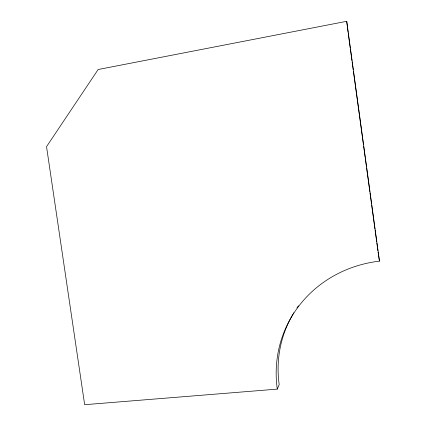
<?xml version="1.0" encoding="UTF-8"?>
<svg xmlns="http://www.w3.org/2000/svg" width="426" height="426" viewBox="0 0 426 426"><rect width="100%" height="100%" fill="white"/><g stroke="black" fill="none" stroke-linecap="round" stroke-linejoin="round"><path stroke-width="0.64" d="M277.289 389.119A125.143 117.235 22.4 0 1 379.459 261.138L346.721 21.3L98.14 69.518L46.541 146.65L84.657 404.7L277.289 389.119L279.19 384.593A122.193 114.626 22.1 0 1 292.864 314.383M379.459 261.138L378.096 252.133M348.09 32.323L346.721 21.3M348.271 33.638L350.247 48.117M350.428 49.437L351.951 60.625M352.132 61.94L353.213 69.837M353.388 71.153L358.33 107.347M358.511 108.667L363.453 144.861M363.634 146.177L365.157 157.364M365.338 158.68L366.419 166.577M366.594 167.897L369.832 191.588M370.008 192.903L371.536 204.091M371.717 205.407L374.949 229.097M375.13 230.413L376.659 241.601M376.84 242.921L377.915 250.818M293.184 313.84A122.193 114.626 22.1 0 1 293.839 312.748M296.954 307.929A122.193 114.626 22.1 0 1 298.418 305.841"/></g></svg>
